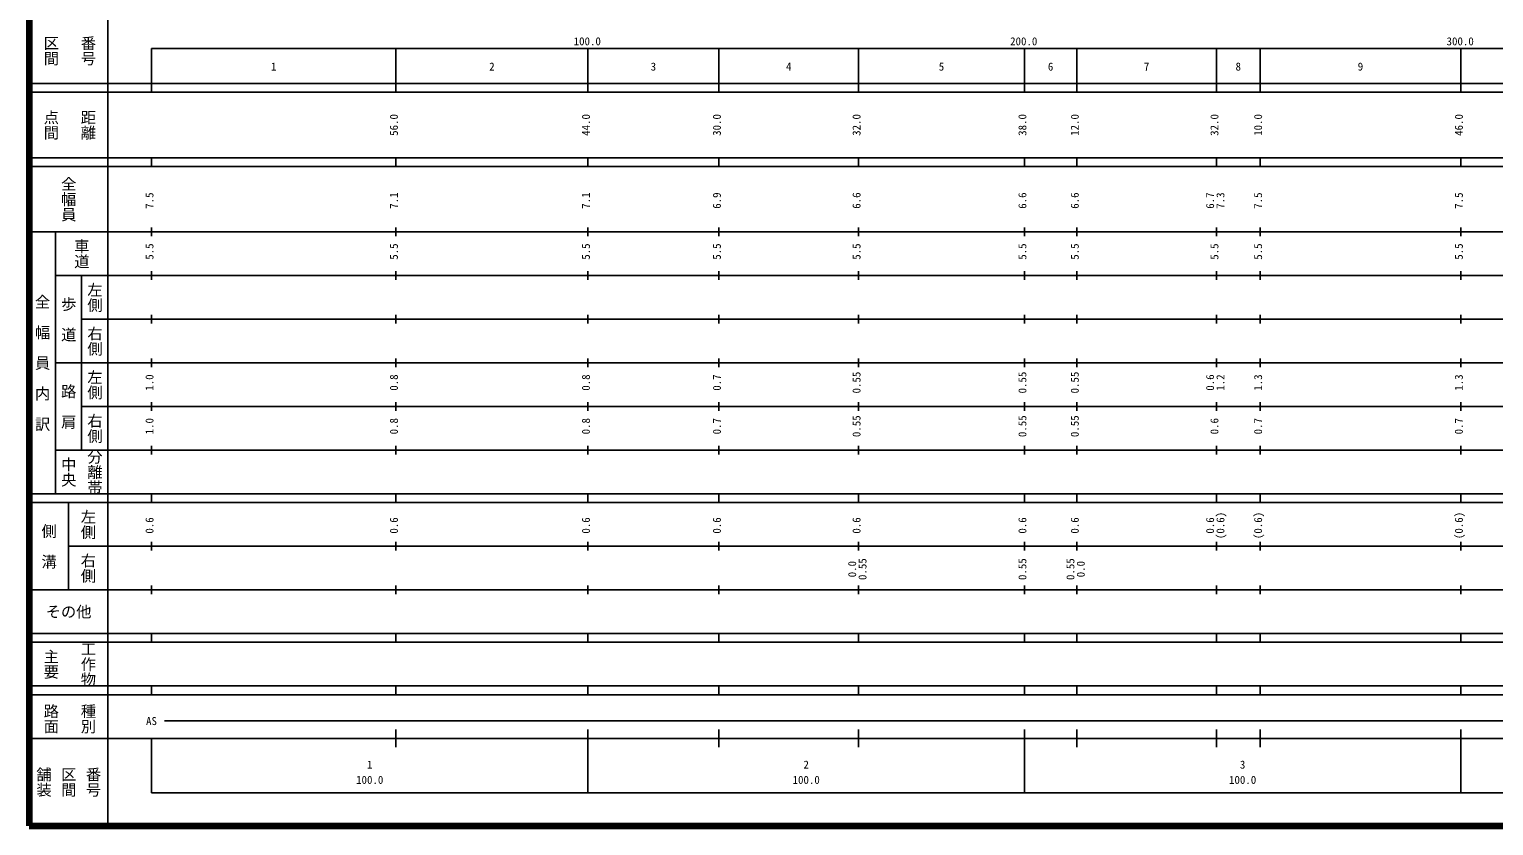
# Model space of a CAD drawing. Units: millimetres on the paper, enlarged 1000 times. Extents: x 40000 to 680000, y 20000 to 380000.
# Drawn here: x 40000 to 375526, y 20000 to 202409 of the extents above; entities that cross this region are included whole.
import ezdxf
from ezdxf.enums import TextEntityAlignment as Align

# ---------------------------------------------------------------- set-up
doc = ezdxf.new("R2010")
doc.units = ezdxf.units.MM
doc.header["$LTSCALE"] = 1000
doc.layers.add('M-TTL', color=2, linetype='Continuous', lineweight=140)
doc.layers.add('M-TTL-BAND', color=7, linetype='Continuous', lineweight=25)
doc.styles.add('@ＭＳ ゴシック', font='')
doc.styles.add('ＭＳ ゴシック', font='')
doc.styles.get('@ＭＳ ゴシック').set_extended_font_data('@MS Gothic')
doc.styles.get('ＭＳ ゴシック').set_extended_font_data('MS Gothic')

msp = doc.modelspace()

# ---------------------------------------------------------------- linework, layer by layer
at = {"layer": 'M-TTL'}
for p, q in [((40000, 380000), (40000, 20000)), ((40000, 20000), (680000, 20000))]:
    msp.add_line(p, q, dxfattribs=at)
at = {"layer": 'M-TTL-BAND'}
for p, q in [((58000, 370000), (58000, 20000)), ((68000, 198000), (579000, 198000)), ((68000, 198000), (68000, 188000)), ((124000, 188000), (124000, 198000)), ((168000, 188000), (168000, 198000)), ((198000, 188000), (198000, 198000)), ((230000, 188000), (230000, 198000)), ((268000, 188000), (268000, 198000)), ((280000, 188000), (280000, 198000)), ((312000, 188000), (312000, 198000)), ((322000, 188000), (322000, 198000)), ((368000, 188000), (368000, 198000)), ((40000, 190000), (579000, 190000)), ((40000, 188000), (579000, 188000)), ((40000, 173000), (579000, 173000)), ((68000, 171000), (68000, 173000)), ((124000, 171000), (124000, 173000)), ((168000, 171000), (168000, 173000)), ((198000, 171000), (198000, 173000)), ((230000, 171000), (230000, 173000)), ((268000, 171000), (268000, 173000)), ((280000, 171000), (280000, 173000)), ((312000, 171000), (312000, 173000)), ((322000, 171000), (322000, 173000)), ((368000, 171000), (368000, 173000)), ((40000, 171000), (579000, 171000)), ((40000, 156000), (579000, 156000)), ((46000, 96000), (46000, 156000)), ((68000, 155000), (68000, 157000)), ((124000, 155000), (124000, 157000)), ((168000, 155000), (168000, 157000)), ((198000, 155000), (198000, 157000)), ((230000, 155000), (230000, 157000)), ((268000, 155000), (268000, 157000)), ((280000, 155000), (280000, 157000)), ((312000, 155000), (312000, 157000)), ((322000, 155000), (322000, 157000)), ((368000, 155000), (368000, 157000)), ((46000, 146000), (579000, 146000)), ((52000, 146000), (52000, 106000)), ((68000, 145000), (68000, 147000)), ((124000, 145000), (124000, 147000)), ((168000, 145000), (168000, 147000)), ((198000, 145000), (198000, 147000)), ((230000, 145000), (230000, 147000)), ((268000, 145000), (268000, 147000)), ((280000, 145000), (280000, 147000)), ((312000, 145000), (312000, 147000)), ((322000, 145000), (322000, 147000)), ((368000, 145000), (368000, 147000)), ((52000, 136000), (579000, 136000)), ((68000, 135000), (68000, 137000)), ((124000, 135000), (124000, 137000)), ((168000, 135000), (168000, 137000)), ((198000, 135000), (198000, 137000)), ((230000, 135000), (230000, 137000)), ((268000, 135000), (268000, 137000)), ((280000, 135000), (280000, 137000)), ((312000, 135000), (312000, 137000)), ((322000, 135000), (322000, 137000)), ((368000, 135000), (368000, 137000)), ((46000, 126000), (579000, 126000)), ((68000, 125000), (68000, 127000)), ((124000, 125000), (124000, 127000)), ((168000, 125000), (168000, 127000)), ((198000, 125000), (198000, 127000)), ((230000, 125000), (230000, 127000)), ((268000, 125000), (268000, 127000)), ((280000, 125000), (280000, 127000)), ((312000, 125000), (312000, 127000)), ((322000, 125000), (322000, 127000)), ((368000, 125000), (368000, 127000)), ((52000, 116000), (579000, 116000)), ((68000, 115000), (68000, 117000)), ((124000, 115000), (124000, 117000)), ((168000, 115000), (168000, 117000)), ((198000, 115000), (198000, 117000)), ((230000, 115000), (230000, 117000)), ((268000, 115000), (268000, 117000)), ((280000, 115000), (280000, 117000)), ((312000, 115000), (312000, 117000)), ((322000, 115000), (322000, 117000)), ((368000, 115000), (368000, 117000)), ((46000, 106000), (579000, 106000)), ((68000, 105000), (68000, 107000)), ((124000, 105000), (124000, 107000)), ((168000, 105000), (168000, 107000)), ((198000, 105000), (198000, 107000)), ((230000, 105000), (230000, 107000)), ((268000, 105000), (268000, 107000)), ((280000, 105000), (280000, 107000)), ((312000, 105000), (312000, 107000)), ((322000, 105000), (322000, 107000)), ((368000, 105000), (368000, 107000)), ((40000, 96000), (579000, 96000)), ((40000, 94000), (579000, 94000)), ((49000, 94000), (49000, 74000)), ((68000, 94000), (68000, 96000)), ((124000, 94000), (124000, 96000)), ((168000, 94000), (168000, 96000)), ((198000, 94000), (198000, 96000)), ((230000, 94000), (230000, 96000)), ((268000, 94000), (268000, 96000)), ((280000, 94000), (280000, 96000)), ((312000, 94000), (312000, 96000)), ((322000, 94000), (322000, 96000)), ((368000, 94000), (368000, 96000)), ((49000, 84000), (579000, 84000)), ((68000, 83000), (68000, 85000)), ((124000, 83000), (124000, 85000)), ((168000, 83000), (168000, 85000)), ((198000, 83000), (198000, 85000)), ((230000, 83000), (230000, 85000)), ((268000, 83000), (268000, 85000)), ((280000, 83000), (280000, 85000)), ((312000, 83000), (312000, 85000)), ((322000, 83000), (322000, 85000)), ((368000, 83000), (368000, 85000)), ((40000, 74000), (579000, 74000)), ((68000, 73000), (68000, 75000)), ((124000, 73000), (124000, 75000)), ((168000, 73000), (168000, 75000)), ((198000, 73000), (198000, 75000)), ((230000, 73000), (230000, 75000)), ((268000, 73000), (268000, 75000)), ((280000, 73000), (280000, 75000)), ((312000, 73000), (312000, 75000)), ((322000, 73000), (322000, 75000)), ((368000, 73000), (368000, 75000)), ((40000, 64000), (579000, 64000)), ((68000, 62000), (68000, 64000)), ((124000, 62000), (124000, 64000)), ((168000, 62000), (168000, 64000)), ((198000, 62000), (198000, 64000)), ((230000, 62000), (230000, 64000)), ((268000, 62000), (268000, 64000)), ((280000, 62000), (280000, 64000)), ((312000, 62000), (312000, 64000)), ((322000, 62000), (322000, 64000)), ((368000, 62000), (368000, 64000)), ((40000, 62000), (579000, 62000)), ((40000, 52000), (579000, 52000)), ((68000, 50000), (68000, 52000)), ((124000, 50000), (124000, 52000)), ((168000, 50000), (168000, 52000)), ((198000, 50000), (198000, 52000)), ((230000, 50000), (230000, 52000)), ((268000, 50000), (268000, 52000)), ((280000, 50000), (280000, 52000)), ((312000, 50000), (312000, 52000)), ((322000, 50000), (322000, 52000)), ((368000, 50000), (368000, 52000)), ((40000, 50000), (579000, 50000)), ((71000, 44000), (565000, 44000)), ((124000, 38000), (124000, 42000)), ((168000, 27500), (168000, 42000)), ((198000, 38000), (198000, 42000)), ((230000, 38000), (230000, 42000)), ((268000, 27500), (268000, 42000)), ((280000, 38000), (280000, 42000)), ((312000, 38000), (312000, 42000)), ((322000, 38000), (322000, 42000)), ((368000, 27500), (368000, 42000)), ((40000, 40000), (579000, 40000)), ((68000, 40000), (68000, 27500)), ((68000, 27500), (579000, 27500))]:
    msp.add_line(p, q, dxfattribs=at)

# ---------------------------------------------------------------- texts
at = {"layer": 'M-TTL-BAND', "style": '@ＭＳ ゴシック'}
for s, p in [('区間', (45000, 197500)), ('番号', (53500, 197500)), ('点間', (45000, 180500)), ('距離', (53500, 180500)), ('全幅員', (49000, 163500)), ('車道', (52000, 151000)), ('左側', (55000, 141000)), ('全\u3000幅\u3000員\u3000内\u3000訳', (43000, 126000)), ('歩\u3000道', (49000, 136000)), ('右側', (55000, 131000)), ('左側', (55000, 121000)), ('路\u3000肩', (49000, 116000)), ('右側', (55000, 111000)), ('中央', (49000, 101000)), ('分離帯', (55000, 101000)), ('左側', (53500, 89000)), ('側\u3000溝', (44500, 84000)), ('右側', (53500, 79000)), ('工作物', (53500, 57000)), ('主要', (45000, 57000)), ('路面', (45000, 44500)), ('種別', (53500, 44500)), ('舗装', (43333, 30000)), ('区間', (49000, 30000)), ('番号', (54667, 30000))]:
    msp.add_text(s, height=2566, rotation=270, dxfattribs=at).set_placement(p, align=Align.MIDDLE_CENTER)
at = {"layer": 'M-TTL-BAND', "style": 'ＭＳ ゴシック'}
for s, p in [('100.0', (167844, 198195)), ('200.0', (267844, 198195)), ('300.0', (367844, 198195)), ('1', (96000, 192405)), ('2', (146000, 192405)), ('3', (183000, 192405)), ('4', (214000, 192405)), ('5', (249000, 192405)), ('6', (274000, 192405)), ('7', (296000, 192405)), ('8', (317000, 192405)), ('9', (345000, 192405)), ('AS', (68000, 42500)), ('1', (118000, 32523)), ('2', (218000, 32523)), ('3', (318000, 32523)), ('100.0', (118000, 29033)), ('100.0', (218000, 29033)), ('100.0', (318000, 29033))]:
    msp.add_text(s, height=1833, dxfattribs=at).set_placement(p, align=Align.BOTTOM_CENTER)
for s, p in [('56.0', (125000, 180500)), ('44.0', (169000, 180500)), ('30.0', (199000, 180500)), ('32.0', (231000, 180500)), ('38.0', (269000, 180500)), ('12.0', (281000, 180500)), ('32.0', (313000, 180500)), ('10.0', (323000, 180500)), ('46.0', (369000, 180500)), ('7.5', (69000, 163174)), ('7.1', (125000, 163174)), ('7.1', (169000, 163174)), ('6.9', (199000, 163174)), ('6.6', (231000, 163174)), ('6.6', (269000, 163174)), ('6.6', (281000, 163174)), ('6.7', (312000, 163174)), ('7.3', (314370, 163174)), ('7.5', (323000, 163174)), ('7.5', (369000, 163174)), ('5.5', (69000, 151500)), ('5.5', (125000, 151500)), ('5.5', (169000, 151500)), ('5.5', (199000, 151500)), ('5.5', (231000, 151500)), ('5.5', (269000, 151500)), ('5.5', (281000, 151500)), ('5.5', (313000, 151500)), ('5.5', (323000, 151500)), ('5.5', (369000, 151500)), ('1.0', (69000, 121500)), ('0.8', (125000, 121500)), ('0.8', (169000, 121500)), ('0.7', (199000, 121500)), ('0.55', (231000, 121500)), ('0.55', (269000, 121500)), ('0.55', (281000, 121500)), ('0.6', (312000, 121500)), ('1.2', (314370, 121500)), ('1.3', (323000, 121500)), ('1.3', (369000, 121500)), ('1.0', (69000, 111500)), ('0.8', (125000, 111500)), ('0.8', (169000, 111500)), ('0.7', (199000, 111500)), ('0.55', (231000, 111500)), ('0.55', (269000, 111500)), ('0.55', (281000, 111500)), ('0.6', (313000, 111500)), ('0.7', (323000, 111500)), ('0.7', (369000, 111500)), ('(0.6)', (314370, 88764)), ('(0.6)', (323000, 88764)), ('(0.6)', (369000, 88764)), ('0.6', (69000, 88764)), ('0.6', (125000, 88764)), ('0.6', (169000, 88764)), ('0.6', (199000, 88764)), ('0.6', (231000, 88764)), ('0.6', (269000, 88764)), ('0.6', (281000, 88764)), ('0.6', (312000, 88764)), ('0.55', (232370, 78764)), ('0.55', (269000, 78764)), ('0.55', (280000, 78764)), ('0.0', (230000, 78764)), ('0.0', (282370, 78764))]:
    msp.add_text(s, height=1833, rotation=90, dxfattribs=at).set_placement(p, align=Align.BOTTOM_CENTER)
msp.add_text('その他', height=2566, dxfattribs=at).set_placement((49000, 69000), align=Align.MIDDLE_CENTER)

doc.saveas('drawing.dxf')
